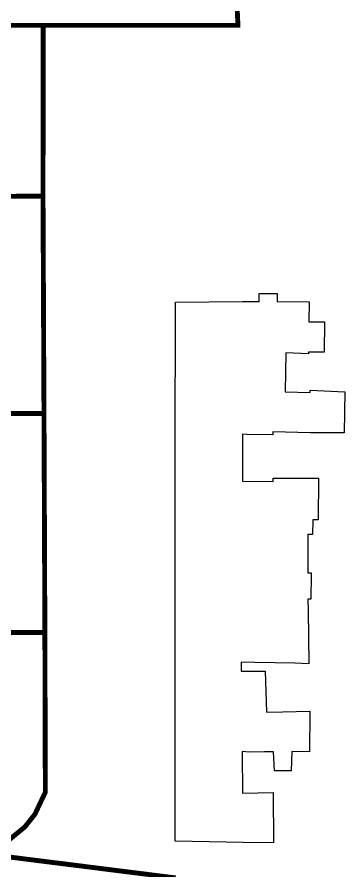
# Model space of a CAD drawing. Header units: inches. Extents: x 179568 to 180433, y 653998 to 654850.
# Drawn here: x 180365 to 180408.7, y 654482.9 to 654596.9 of the extents above; entities that cross this region are included whole.
import ezdxf

# ---------------------------------------------------------------- set-up
doc = ezdxf.new("R2010")
doc.units = ezdxf.units.IN
doc.header["$MEASUREMENT"] = 0
doc.layers.add('2200', color=254, linetype='Continuous')
doc.layers.add('chelkot lines', color=1, linetype='Continuous')

msp = doc.modelspace()

# ---------------------------------------------------------------- linework, layer by layer
at = {"layer": '2200'}
msp.add_polyline3d([(180397.27, 654558.92, 64.19), (180397.27, 654559.99, 64.19), (180399.69, 654559.99, 64.19), (180399.69, 654558.92, 64.19), (180403.96, 654558.91, 64.19), (180403.93, 654556.24, 64.09), (180406.02, 654556.21, 63.74), (180405.96, 654552.17, 63.74), (180403.87, 654552.2, 64.09), (180403.87, 654551.96, 64.19), (180400.85, 654552.1, 69.78), (180400.74, 654546.88, 69.78), (180404.1, 654546.81, 63.68), (180404.08, 654547.1, 63.68), (180408.74, 654546.9, 62.9), (180408.65, 654541.41, 62.9), (180404.16, 654541.42, 63.68), (180399.11, 654541.53, 69.78), (180399.1, 654541.16, 71.77), (180395.66, 654541.2, 69.78), (180395.08, 654541.22, 69.78), (180395.05, 654534.95, 69.55), (180399.14, 654534.91, 69.29), (180399.14, 654535.34, 66.79), (180405.22, 654535.35, 66.41), (180405.15, 654529.8, 66.45), (180404.44, 654529.81, 66.69), (180404.41, 654527.86, 66.71), (180403.8, 654527.85, 66.84), (180403.78, 654522.72, 72.17), (180404.21, 654522.73, 72.15), (180404.21, 654522.51, 72.15), (180404.17, 654519.21, 72.21), (180403.8, 654519.22, 72.22), (180403.81, 654517.72, 66.02), (180403.94, 654510.56, 66.02), (180402.05, 654510.68, 66.14), (180396.73, 654510.75, 69.79), (180394.88, 654510.78, 69.71), (180394.89, 654509.61, 69.71), (180398.09, 654509.61, 64.95), (180398.28, 654504.11, 73.27), (180400.44, 654504.15, 72.47), (180404.06, 654504.27, 71.22), (180404.03, 654498.81, 71.22), (180401.63, 654498.87, 71.22), (180401.58, 654496.31, 62.3), (180399.34, 654496.28, 62.3), (180399.19, 654498.84, 72.98), (180398.01, 654498.82, 73.36), (180395.93, 654498.79, 69.71), (180395.01, 654498.86, 69.71), (180395.02, 654498.67, 69.71), (180395.08, 654493.3, 69.71), (180399.14, 654493.38, 69.53), (180399.18, 654486.69, 69.53), (180395.15, 654486.72, 69.71), (180386.06, 654486.92, 69.71), (180386.08, 654512.41, 69.71), (180386.08, 654519.81, 69.71), (180386.08, 654527.2, 69.71), (180386.09, 654534.64, 69.71), (180386.09, 654546.72, 69.71), (180386.1, 654550.95, 69.71), (180386.1, 654558.87, 62.92), (180395.04, 654558.93, 69.71), (180395.04, 654558.93, 69.71)], close=True, dxfattribs=at)
at = {"layer": 'chelkot lines', "color": 160, "linetype": 'Continuous', "true_color": 0x2323ff, "const_width": 0.65}
for points in [[(180368.45, 654595.81), (180310.33, 654595.81), (180282.06, 654595.5), (180282.41, 654598), (180318.83, 654598.12), (180327.59, 654598.12), (180357.28, 654598.31), (180394.33, 654598.56), (180394.45, 654595.81), (180368.45, 654595.81)], [(180310.13, 654572.81), (180310.33, 654595.81), (180368.45, 654595.81), (180368.42, 654573), (180310.13, 654572.81)], [(180306.86, 654543.88), (180309.86, 654556.81), (180310.13, 654572.81), (180368.42, 654573), (180368.55, 654544), (180306.86, 654543.88)], [(180300.34, 654514.69), (180306.86, 654543.88), (180368.55, 654544), (180368.55, 654543.94), (180368.67, 654514.75), (180300.34, 654514.69)], [(180363.72, 654486.94), (180361.44, 654485.75), (180359.22, 654485.38), (180295.27, 654491.25), (180300.34, 654514.69), (180368.67, 654514.75), (180368.73, 654493.44), (180367.34, 654490.5), (180366, 654488.81), (180363.72, 654486.94)]]:
    msp.add_lwpolyline(points, close=True, dxfattribs=at)
msp.add_lwpolyline([(180262.47, 654479.5), (180265.55, 654500.38), (180265.75, 654498.56), (180266.53, 654496.75), (180268.09, 654494.94), (180269.94, 654494), (180272.41, 654493.5), (180295.27, 654491.25), (180359.22, 654485.38), (180386.13, 654482)], dxfattribs=at)

doc.saveas('drawing.dxf')
